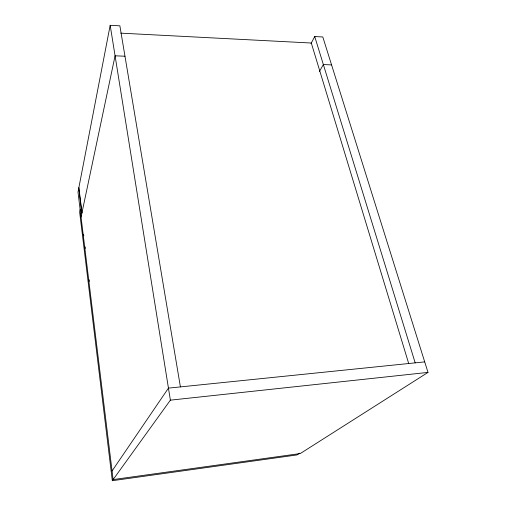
<?xml version="1.0" encoding="UTF-8"?>
<svg xmlns="http://www.w3.org/2000/svg" width="506" height="506" viewBox="0 0 506 506"><rect width="100%" height="100%" fill="white"/><g stroke="black" fill="none" stroke-linecap="round" stroke-linejoin="round"><path stroke-width="0.76" d="M180.408 386.9L119.878 25.831L110.175 25.3L78 192.109L113.11 479.58L300.267 453.553L428 372.397L322.815 36.982L314.726 36.533L311.026 43.522M80.258 209.149L79.651 212.109L112.319 480.7L296.952 454.945L299.754 453.161M81.561 211.179L81.7 210.534M81.049 217.068L115.077 55.805L124.976 56.223M319.444 71.422L323.353 64.553L331.569 64.901M112.054 470.959L168.441 388.127L424.698 361.885M112.319 480.7L170.377 400.157L110.175 25.3M170.377 400.157L428 372.397M120.744 33.149L311.298 43.023L408.715 363.586M314.726 36.533L415.179 362.859M78.873 187.587L81.966 212.722M78.746 188.257L81.833 213.361M83.579 234.297L83.775 235.866M85.116 246.846L85.305 248.414M89.145 279.786L89.341 281.355"/></g></svg>
